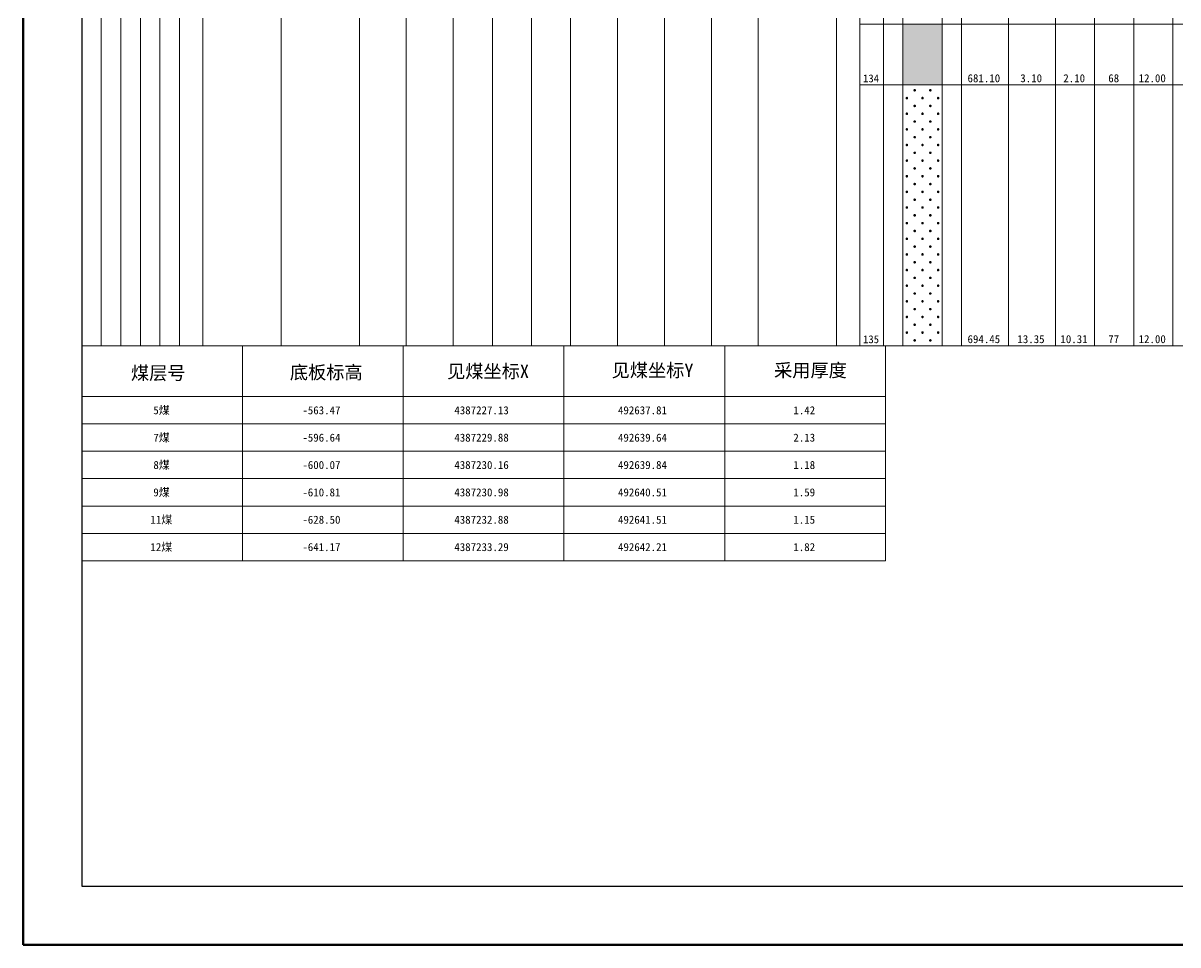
# Model space of a CAD drawing. Header units: inches. Extents: x -27 to 109, y -724 to 26.
# Drawn here: x -26.9 to 32.1, y -724.2 to -677 of the extents above; entities that cross this region are included whole.
import ezdxf

# ---------------------------------------------------------------- set-up
doc = ezdxf.new("R2010")
doc.units = ezdxf.units.IN
doc.header["$MEASUREMENT"] = 0
doc.layers.get('0').update_dxf_attribs({"lineweight": 0})
doc.styles.add('宋体', font='')
doc.styles.get('宋体').set_extended_font_data('宋体')

# ---------------------------------------------------------------- blocks, each defined once
blk = doc.blocks.new('lr_block_112')
at = {"true_color": 0x000000}
for points in [[(18.346, -680.896), (18.348, -680.879), (18.346, -680.862), (18.339, -680.845), (18.329, -680.832), (18.315, -680.821), (18.299, -680.814), (18.282, -680.812), (18.264, -680.814), (18.248, -680.821), (18.234, -680.832), (18.224, -680.845), (18.217, -680.862), (18.215, -680.879), (18.217, -680.896), (18.224, -680.912), (18.234, -680.926), (18.248, -680.936), (18.264, -680.943), (18.282, -680.945), (18.299, -680.943), (18.315, -680.936), (18.329, -680.926), (18.339, -680.912)], [(18.746, -680.496), (18.748, -680.479), (18.746, -680.462), (18.739, -680.445), (18.729, -680.432), (18.715, -680.421), (18.699, -680.414), (18.682, -680.412), (18.664, -680.414), (18.648, -680.421), (18.634, -680.432), (18.624, -680.445), (18.617, -680.462), (18.615, -680.479), (18.617, -680.496), (18.624, -680.512), (18.634, -680.526), (18.648, -680.536), (18.664, -680.543), (18.682, -680.545), (18.699, -680.543), (18.715, -680.536), (18.729, -680.526), (18.739, -680.512)], [(19.146, -680.896), (19.148, -680.879), (19.146, -680.862), (19.139, -680.845), (19.129, -680.832), (19.115, -680.821), (19.099, -680.814), (19.082, -680.812), (19.064, -680.814), (19.048, -680.821), (19.034, -680.832), (19.024, -680.845), (19.017, -680.862), (19.015, -680.879), (19.017, -680.896), (19.024, -680.912), (19.034, -680.926), (19.048, -680.936), (19.064, -680.943), (19.082, -680.945), (19.099, -680.943), (19.115, -680.936), (19.129, -680.926), (19.139, -680.912)], [(19.546, -680.496), (19.548, -680.479), (19.546, -680.462), (19.539, -680.445), (19.529, -680.432), (19.515, -680.421), (19.499, -680.414), (19.482, -680.412), (19.464, -680.414), (19.448, -680.421), (19.434, -680.432), (19.424, -680.445), (19.417, -680.462), (19.415, -680.479), (19.417, -680.496), (19.424, -680.512), (19.434, -680.526), (19.448, -680.536), (19.464, -680.543), (19.482, -680.545), (19.499, -680.543), (19.515, -680.536), (19.529, -680.526), (19.539, -680.512)], [(19.946, -680.896), (19.948, -680.879), (19.946, -680.862), (19.939, -680.845), (19.929, -680.832), (19.915, -680.821), (19.899, -680.814), (19.882, -680.812), (19.864, -680.814), (19.848, -680.821), (19.834, -680.832), (19.824, -680.845), (19.817, -680.862), (19.815, -680.879), (19.817, -680.896), (19.824, -680.912), (19.834, -680.926), (19.848, -680.936), (19.864, -680.943), (19.882, -680.945), (19.899, -680.943), (19.915, -680.936), (19.929, -680.926), (19.939, -680.912)], [(18.746, -681.296), (18.748, -681.279), (18.746, -681.262), (18.739, -681.245), (18.729, -681.232), (18.715, -681.221), (18.699, -681.214), (18.682, -681.212), (18.664, -681.214), (18.648, -681.221), (18.634, -681.232), (18.624, -681.245), (18.617, -681.262), (18.615, -681.279), (18.617, -681.296), (18.624, -681.312), (18.634, -681.326), (18.648, -681.336), (18.664, -681.343), (18.682, -681.345), (18.699, -681.343), (18.715, -681.336), (18.729, -681.326), (18.739, -681.312)], [(19.546, -681.296), (19.548, -681.279), (19.546, -681.262), (19.539, -681.245), (19.529, -681.232), (19.515, -681.221), (19.499, -681.214), (19.482, -681.212), (19.464, -681.214), (19.448, -681.221), (19.434, -681.232), (19.424, -681.245), (19.417, -681.262), (19.415, -681.279), (19.417, -681.296), (19.424, -681.312), (19.434, -681.326), (19.448, -681.336), (19.464, -681.343), (19.482, -681.345), (19.499, -681.343), (19.515, -681.336), (19.529, -681.326), (19.539, -681.312)], [(18.346, -681.696), (18.348, -681.679), (18.346, -681.662), (18.339, -681.645), (18.329, -681.632), (18.315, -681.621), (18.299, -681.614), (18.282, -681.612), (18.264, -681.614), (18.248, -681.621), (18.234, -681.632), (18.224, -681.645), (18.217, -681.662), (18.215, -681.679), (18.217, -681.696), (18.224, -681.712), (18.234, -681.726), (18.248, -681.736), (18.264, -681.743), (18.282, -681.745), (18.299, -681.743), (18.315, -681.736), (18.329, -681.726), (18.339, -681.712)], [(18.746, -682.096), (18.748, -682.079), (18.746, -682.062), (18.739, -682.045), (18.729, -682.032), (18.715, -682.021), (18.699, -682.014), (18.682, -682.012), (18.664, -682.014), (18.648, -682.021), (18.634, -682.032), (18.624, -682.045), (18.617, -682.062), (18.615, -682.079), (18.617, -682.096), (18.624, -682.112), (18.634, -682.126), (18.648, -682.136), (18.664, -682.143), (18.682, -682.145), (18.699, -682.143), (18.715, -682.136), (18.729, -682.126), (18.739, -682.112)], [(19.146, -681.696), (19.148, -681.679), (19.146, -681.662), (19.139, -681.645), (19.129, -681.632), (19.115, -681.621), (19.099, -681.614), (19.082, -681.612), (19.064, -681.614), (19.048, -681.621), (19.034, -681.632), (19.024, -681.645), (19.017, -681.662), (19.015, -681.679), (19.017, -681.696), (19.024, -681.712), (19.034, -681.726), (19.048, -681.736), (19.064, -681.743), (19.082, -681.745), (19.099, -681.743), (19.115, -681.736), (19.129, -681.726), (19.139, -681.712)], [(19.546, -682.096), (19.548, -682.079), (19.546, -682.062), (19.539, -682.045), (19.529, -682.032), (19.515, -682.021), (19.499, -682.014), (19.482, -682.012), (19.464, -682.014), (19.448, -682.021), (19.434, -682.032), (19.424, -682.045), (19.417, -682.062), (19.415, -682.079), (19.417, -682.096), (19.424, -682.112), (19.434, -682.126), (19.448, -682.136), (19.464, -682.143), (19.482, -682.145), (19.499, -682.143), (19.515, -682.136), (19.529, -682.126), (19.539, -682.112)], [(19.946, -681.696), (19.948, -681.679), (19.946, -681.662), (19.939, -681.645), (19.929, -681.632), (19.915, -681.621), (19.899, -681.614), (19.882, -681.612), (19.864, -681.614), (19.848, -681.621), (19.834, -681.632), (19.824, -681.645), (19.817, -681.662), (19.815, -681.679), (19.817, -681.696), (19.824, -681.712), (19.834, -681.726), (19.848, -681.736), (19.864, -681.743), (19.882, -681.745), (19.899, -681.743), (19.915, -681.736), (19.929, -681.726), (19.939, -681.712)], [(18.346, -682.496), (18.348, -682.479), (18.346, -682.462), (18.339, -682.445), (18.329, -682.432), (18.315, -682.421), (18.299, -682.414), (18.282, -682.412), (18.264, -682.414), (18.248, -682.421), (18.234, -682.432), (18.224, -682.445), (18.217, -682.462), (18.215, -682.479), (18.217, -682.496), (18.224, -682.512), (18.234, -682.526), (18.248, -682.536), (18.264, -682.543), (18.282, -682.545), (18.299, -682.543), (18.315, -682.536), (18.329, -682.526), (18.339, -682.512)], [(19.146, -682.496), (19.148, -682.479), (19.146, -682.462), (19.139, -682.445), (19.129, -682.432), (19.115, -682.421), (19.099, -682.414), (19.082, -682.412), (19.064, -682.414), (19.048, -682.421), (19.034, -682.432), (19.024, -682.445), (19.017, -682.462), (19.015, -682.479), (19.017, -682.496), (19.024, -682.512), (19.034, -682.526), (19.048, -682.536), (19.064, -682.543), (19.082, -682.545), (19.099, -682.543), (19.115, -682.536), (19.129, -682.526), (19.139, -682.512)], [(19.946, -682.496), (19.948, -682.479), (19.946, -682.462), (19.939, -682.445), (19.929, -682.432), (19.915, -682.421), (19.899, -682.414), (19.882, -682.412), (19.864, -682.414), (19.848, -682.421), (19.834, -682.432), (19.824, -682.445), (19.817, -682.462), (19.815, -682.479), (19.817, -682.496), (19.824, -682.512), (19.834, -682.526), (19.848, -682.536), (19.864, -682.543), (19.882, -682.545), (19.899, -682.543), (19.915, -682.536), (19.929, -682.526), (19.939, -682.512)], [(18.346, -683.296), (18.348, -683.279), (18.346, -683.262), (18.339, -683.245), (18.329, -683.232), (18.315, -683.221), (18.299, -683.214), (18.282, -683.212), (18.264, -683.214), (18.248, -683.221), (18.234, -683.232), (18.224, -683.245), (18.217, -683.262), (18.215, -683.279), (18.217, -683.296), (18.224, -683.312), (18.234, -683.326), (18.248, -683.336), (18.264, -683.343), (18.282, -683.345), (18.299, -683.343), (18.315, -683.336), (18.329, -683.326), (18.339, -683.312)], [(18.746, -682.896), (18.748, -682.879), (18.746, -682.862), (18.739, -682.845), (18.729, -682.832), (18.715, -682.821), (18.699, -682.814), (18.682, -682.812), (18.664, -682.814), (18.648, -682.821), (18.634, -682.832), (18.624, -682.845), (18.617, -682.862), (18.615, -682.879), (18.617, -682.896), (18.624, -682.912), (18.634, -682.926), (18.648, -682.936), (18.664, -682.943), (18.682, -682.945), (18.699, -682.943), (18.715, -682.936), (18.729, -682.926), (18.739, -682.912)], [(19.146, -683.296), (19.148, -683.279), (19.146, -683.262), (19.139, -683.245), (19.129, -683.232), (19.115, -683.221), (19.099, -683.214), (19.082, -683.212), (19.064, -683.214), (19.048, -683.221), (19.034, -683.232), (19.024, -683.245), (19.017, -683.262), (19.015, -683.279), (19.017, -683.296), (19.024, -683.312), (19.034, -683.326), (19.048, -683.336), (19.064, -683.343), (19.082, -683.345), (19.099, -683.343), (19.115, -683.336), (19.129, -683.326), (19.139, -683.312)], [(19.546, -682.896), (19.548, -682.879), (19.546, -682.862), (19.539, -682.845), (19.529, -682.832), (19.515, -682.821), (19.499, -682.814), (19.482, -682.812), (19.464, -682.814), (19.448, -682.821), (19.434, -682.832), (19.424, -682.845), (19.417, -682.862), (19.415, -682.879), (19.417, -682.896), (19.424, -682.912), (19.434, -682.926), (19.448, -682.936), (19.464, -682.943), (19.482, -682.945), (19.499, -682.943), (19.515, -682.936), (19.529, -682.926), (19.539, -682.912)], [(19.946, -683.296), (19.948, -683.279), (19.946, -683.262), (19.939, -683.245), (19.929, -683.232), (19.915, -683.221), (19.899, -683.214), (19.882, -683.212), (19.864, -683.214), (19.848, -683.221), (19.834, -683.232), (19.824, -683.245), (19.817, -683.262), (19.815, -683.279), (19.817, -683.296), (19.824, -683.312), (19.834, -683.326), (19.848, -683.336), (19.864, -683.343), (19.882, -683.345), (19.899, -683.343), (19.915, -683.336), (19.929, -683.326), (19.939, -683.312)], [(18.746, -683.696), (18.748, -683.679), (18.746, -683.662), (18.739, -683.645), (18.729, -683.632), (18.715, -683.621), (18.699, -683.614), (18.682, -683.612), (18.664, -683.614), (18.648, -683.621), (18.634, -683.632), (18.624, -683.645), (18.617, -683.662), (18.615, -683.679), (18.617, -683.696), (18.624, -683.712), (18.634, -683.726), (18.648, -683.736), (18.664, -683.743), (18.682, -683.745), (18.699, -683.743), (18.715, -683.736), (18.729, -683.726), (18.739, -683.712)], [(19.546, -683.696), (19.548, -683.679), (19.546, -683.662), (19.539, -683.645), (19.529, -683.632), (19.515, -683.621), (19.499, -683.614), (19.482, -683.612), (19.464, -683.614), (19.448, -683.621), (19.434, -683.632), (19.424, -683.645), (19.417, -683.662), (19.415, -683.679), (19.417, -683.696), (19.424, -683.712), (19.434, -683.726), (19.448, -683.736), (19.464, -683.743), (19.482, -683.745), (19.499, -683.743), (19.515, -683.736), (19.529, -683.726), (19.539, -683.712)], [(18.346, -684.096), (18.348, -684.079), (18.346, -684.062), (18.339, -684.045), (18.329, -684.032), (18.315, -684.021), (18.299, -684.014), (18.282, -684.012), (18.264, -684.014), (18.248, -684.021), (18.234, -684.032), (18.224, -684.045), (18.217, -684.062), (18.215, -684.079), (18.217, -684.096), (18.224, -684.112), (18.234, -684.126), (18.248, -684.136), (18.264, -684.143), (18.282, -684.145), (18.299, -684.143), (18.315, -684.136), (18.329, -684.126), (18.339, -684.112)], [(18.746, -684.496), (18.748, -684.479), (18.746, -684.462), (18.739, -684.445), (18.729, -684.432), (18.715, -684.421), (18.699, -684.414), (18.682, -684.412), (18.664, -684.414), (18.648, -684.421), (18.634, -684.432), (18.624, -684.445), (18.617, -684.462), (18.615, -684.479), (18.617, -684.496), (18.624, -684.512), (18.634, -684.526), (18.648, -684.536), (18.664, -684.543), (18.682, -684.545), (18.699, -684.543), (18.715, -684.536), (18.729, -684.526), (18.739, -684.512)], [(19.146, -684.096), (19.148, -684.079), (19.146, -684.062), (19.139, -684.045), (19.129, -684.032), (19.115, -684.021), (19.099, -684.014), (19.082, -684.012), (19.064, -684.014), (19.048, -684.021), (19.034, -684.032), (19.024, -684.045), (19.017, -684.062), (19.015, -684.079), (19.017, -684.096), (19.024, -684.112), (19.034, -684.126), (19.048, -684.136), (19.064, -684.143), (19.082, -684.145), (19.099, -684.143), (19.115, -684.136), (19.129, -684.126), (19.139, -684.112)], [(19.546, -684.496), (19.548, -684.479), (19.546, -684.462), (19.539, -684.445), (19.529, -684.432), (19.515, -684.421), (19.499, -684.414), (19.482, -684.412), (19.464, -684.414), (19.448, -684.421), (19.434, -684.432), (19.424, -684.445), (19.417, -684.462), (19.415, -684.479), (19.417, -684.496), (19.424, -684.512), (19.434, -684.526), (19.448, -684.536), (19.464, -684.543), (19.482, -684.545), (19.499, -684.543), (19.515, -684.536), (19.529, -684.526), (19.539, -684.512)], [(19.946, -684.096), (19.948, -684.079), (19.946, -684.062), (19.939, -684.045), (19.929, -684.032), (19.915, -684.021), (19.899, -684.014), (19.882, -684.012), (19.864, -684.014), (19.848, -684.021), (19.834, -684.032), (19.824, -684.045), (19.817, -684.062), (19.815, -684.079), (19.817, -684.096), (19.824, -684.112), (19.834, -684.126), (19.848, -684.136), (19.864, -684.143), (19.882, -684.145), (19.899, -684.143), (19.915, -684.136), (19.929, -684.126), (19.939, -684.112)], [(18.346, -684.896), (18.348, -684.879), (18.346, -684.862), (18.339, -684.845), (18.329, -684.832), (18.315, -684.821), (18.299, -684.814), (18.282, -684.812), (18.264, -684.814), (18.248, -684.821), (18.234, -684.832), (18.224, -684.845), (18.217, -684.862), (18.215, -684.879), (18.217, -684.896), (18.224, -684.912), (18.234, -684.926), (18.248, -684.936), (18.264, -684.943), (18.282, -684.945), (18.299, -684.943), (18.315, -684.936), (18.329, -684.926), (18.339, -684.912)], [(19.146, -684.896), (19.148, -684.879), (19.146, -684.862), (19.139, -684.845), (19.129, -684.832), (19.115, -684.821), (19.099, -684.814), (19.082, -684.812), (19.064, -684.814), (19.048, -684.821), (19.034, -684.832), (19.024, -684.845), (19.017, -684.862), (19.015, -684.879), (19.017, -684.896), (19.024, -684.912), (19.034, -684.926), (19.048, -684.936), (19.064, -684.943), (19.082, -684.945), (19.099, -684.943), (19.115, -684.936), (19.129, -684.926), (19.139, -684.912)], [(19.946, -684.896), (19.948, -684.879), (19.946, -684.862), (19.939, -684.845), (19.929, -684.832), (19.915, -684.821), (19.899, -684.814), (19.882, -684.812), (19.864, -684.814), (19.848, -684.821), (19.834, -684.832), (19.824, -684.845), (19.817, -684.862), (19.815, -684.879), (19.817, -684.896), (19.824, -684.912), (19.834, -684.926), (19.848, -684.936), (19.864, -684.943), (19.882, -684.945), (19.899, -684.943), (19.915, -684.936), (19.929, -684.926), (19.939, -684.912)], [(18.346, -685.696), (18.348, -685.679), (18.346, -685.662), (18.339, -685.645), (18.329, -685.632), (18.315, -685.621), (18.299, -685.614), (18.282, -685.612), (18.264, -685.614), (18.248, -685.621), (18.234, -685.632), (18.224, -685.645), (18.217, -685.662), (18.215, -685.679), (18.217, -685.696), (18.224, -685.712), (18.234, -685.726), (18.248, -685.736), (18.264, -685.743), (18.282, -685.745), (18.299, -685.743), (18.315, -685.736), (18.329, -685.726), (18.339, -685.712)], [(18.746, -685.296), (18.748, -685.279), (18.746, -685.262), (18.739, -685.245), (18.729, -685.232), (18.715, -685.221), (18.699, -685.214), (18.682, -685.212), (18.664, -685.214), (18.648, -685.221), (18.634, -685.232), (18.624, -685.245), (18.617, -685.262), (18.615, -685.279), (18.617, -685.296), (18.624, -685.312), (18.634, -685.326), (18.648, -685.336), (18.664, -685.343), (18.682, -685.345), (18.699, -685.343), (18.715, -685.336), (18.729, -685.326), (18.739, -685.312)], [(19.146, -685.696), (19.148, -685.679), (19.146, -685.662), (19.139, -685.645), (19.129, -685.632), (19.115, -685.621), (19.099, -685.614), (19.082, -685.612), (19.064, -685.614), (19.048, -685.621), (19.034, -685.632), (19.024, -685.645), (19.017, -685.662), (19.015, -685.679), (19.017, -685.696), (19.024, -685.712), (19.034, -685.726), (19.048, -685.736), (19.064, -685.743), (19.082, -685.745), (19.099, -685.743), (19.115, -685.736), (19.129, -685.726), (19.139, -685.712)], [(19.546, -685.296), (19.548, -685.279), (19.546, -685.262), (19.539, -685.245), (19.529, -685.232), (19.515, -685.221), (19.499, -685.214), (19.482, -685.212), (19.464, -685.214), (19.448, -685.221), (19.434, -685.232), (19.424, -685.245), (19.417, -685.262), (19.415, -685.279), (19.417, -685.296), (19.424, -685.312), (19.434, -685.326), (19.448, -685.336), (19.464, -685.343), (19.482, -685.345), (19.499, -685.343), (19.515, -685.336), (19.529, -685.326), (19.539, -685.312)], [(19.946, -685.696), (19.948, -685.679), (19.946, -685.662), (19.939, -685.645), (19.929, -685.632), (19.915, -685.621), (19.899, -685.614), (19.882, -685.612), (19.864, -685.614), (19.848, -685.621), (19.834, -685.632), (19.824, -685.645), (19.817, -685.662), (19.815, -685.679), (19.817, -685.696), (19.824, -685.712), (19.834, -685.726), (19.848, -685.736), (19.864, -685.743), (19.882, -685.745), (19.899, -685.743), (19.915, -685.736), (19.929, -685.726), (19.939, -685.712)], [(18.746, -686.096), (18.748, -686.079), (18.746, -686.062), (18.739, -686.045), (18.729, -686.032), (18.715, -686.021), (18.699, -686.014), (18.682, -686.012), (18.664, -686.014), (18.648, -686.021), (18.634, -686.032), (18.624, -686.045), (18.617, -686.062), (18.615, -686.079), (18.617, -686.096), (18.624, -686.112), (18.634, -686.126), (18.648, -686.136), (18.664, -686.143), (18.682, -686.145), (18.699, -686.143), (18.715, -686.136), (18.729, -686.126), (18.739, -686.112)], [(19.546, -686.096), (19.548, -686.079), (19.546, -686.062), (19.539, -686.045), (19.529, -686.032), (19.515, -686.021), (19.499, -686.014), (19.482, -686.012), (19.464, -686.014), (19.448, -686.021), (19.434, -686.032), (19.424, -686.045), (19.417, -686.062), (19.415, -686.079), (19.417, -686.096), (19.424, -686.112), (19.434, -686.126), (19.448, -686.136), (19.464, -686.143), (19.482, -686.145), (19.499, -686.143), (19.515, -686.136), (19.529, -686.126), (19.539, -686.112)], [(18.346, -686.496), (18.348, -686.479), (18.346, -686.462), (18.339, -686.445), (18.329, -686.432), (18.315, -686.421), (18.299, -686.414), (18.282, -686.412), (18.264, -686.414), (18.248, -686.421), (18.234, -686.432), (18.224, -686.445), (18.217, -686.462), (18.215, -686.479), (18.217, -686.496), (18.224, -686.512), (18.234, -686.526), (18.248, -686.536), (18.264, -686.543), (18.282, -686.545), (18.299, -686.543), (18.315, -686.536), (18.329, -686.526), (18.339, -686.512)], [(18.746, -686.896), (18.748, -686.879), (18.746, -686.862), (18.739, -686.845), (18.729, -686.832), (18.715, -686.821), (18.699, -686.814), (18.682, -686.812), (18.664, -686.814), (18.648, -686.821), (18.634, -686.832), (18.624, -686.845), (18.617, -686.862), (18.615, -686.879), (18.617, -686.896), (18.624, -686.912), (18.634, -686.926), (18.648, -686.936), (18.664, -686.943), (18.682, -686.945), (18.699, -686.943), (18.715, -686.936), (18.729, -686.926), (18.739, -686.912)], [(19.146, -686.496), (19.148, -686.479), (19.146, -686.462), (19.139, -686.445), (19.129, -686.432), (19.115, -686.421), (19.099, -686.414), (19.082, -686.412), (19.064, -686.414), (19.048, -686.421), (19.034, -686.432), (19.024, -686.445), (19.017, -686.462), (19.015, -686.479), (19.017, -686.496), (19.024, -686.512), (19.034, -686.526), (19.048, -686.536), (19.064, -686.543), (19.082, -686.545), (19.099, -686.543), (19.115, -686.536), (19.129, -686.526), (19.139, -686.512)], [(19.546, -686.896), (19.548, -686.879), (19.546, -686.862), (19.539, -686.845), (19.529, -686.832), (19.515, -686.821), (19.499, -686.814), (19.482, -686.812), (19.464, -686.814), (19.448, -686.821), (19.434, -686.832), (19.424, -686.845), (19.417, -686.862), (19.415, -686.879), (19.417, -686.896), (19.424, -686.912), (19.434, -686.926), (19.448, -686.936), (19.464, -686.943), (19.482, -686.945), (19.499, -686.943), (19.515, -686.936), (19.529, -686.926), (19.539, -686.912)], [(19.946, -686.496), (19.948, -686.479), (19.946, -686.462), (19.939, -686.445), (19.929, -686.432), (19.915, -686.421), (19.899, -686.414), (19.882, -686.412), (19.864, -686.414), (19.848, -686.421), (19.834, -686.432), (19.824, -686.445), (19.817, -686.462), (19.815, -686.479), (19.817, -686.496), (19.824, -686.512), (19.834, -686.526), (19.848, -686.536), (19.864, -686.543), (19.882, -686.545), (19.899, -686.543), (19.915, -686.536), (19.929, -686.526), (19.939, -686.512)], [(18.346, -687.296), (18.348, -687.279), (18.346, -687.262), (18.339, -687.245), (18.329, -687.232), (18.315, -687.221), (18.299, -687.214), (18.282, -687.212), (18.264, -687.214), (18.248, -687.221), (18.234, -687.232), (18.224, -687.245), (18.217, -687.262), (18.215, -687.279), (18.217, -687.296), (18.224, -687.312), (18.234, -687.326), (18.248, -687.336), (18.264, -687.343), (18.282, -687.345), (18.299, -687.343), (18.315, -687.336), (18.329, -687.326), (18.339, -687.312)], [(19.146, -687.296), (19.148, -687.279), (19.146, -687.262), (19.139, -687.245), (19.129, -687.232), (19.115, -687.221), (19.099, -687.214), (19.082, -687.212), (19.064, -687.214), (19.048, -687.221), (19.034, -687.232), (19.024, -687.245), (19.017, -687.262), (19.015, -687.279), (19.017, -687.296), (19.024, -687.312), (19.034, -687.326), (19.048, -687.336), (19.064, -687.343), (19.082, -687.345), (19.099, -687.343), (19.115, -687.336), (19.129, -687.326), (19.139, -687.312)], [(19.946, -687.296), (19.948, -687.279), (19.946, -687.262), (19.939, -687.245), (19.929, -687.232), (19.915, -687.221), (19.899, -687.214), (19.882, -687.212), (19.864, -687.214), (19.848, -687.221), (19.834, -687.232), (19.824, -687.245), (19.817, -687.262), (19.815, -687.279), (19.817, -687.296), (19.824, -687.312), (19.834, -687.326), (19.848, -687.336), (19.864, -687.343), (19.882, -687.345), (19.899, -687.343), (19.915, -687.336), (19.929, -687.326), (19.939, -687.312)], [(18.346, -688.096), (18.348, -688.079), (18.346, -688.062), (18.339, -688.045), (18.329, -688.032), (18.315, -688.021), (18.299, -688.014), (18.282, -688.012), (18.264, -688.014), (18.248, -688.021), (18.234, -688.032), (18.224, -688.045), (18.217, -688.062), (18.215, -688.079), (18.217, -688.096), (18.224, -688.112), (18.234, -688.126), (18.248, -688.136), (18.264, -688.143), (18.282, -688.145), (18.299, -688.143), (18.315, -688.136), (18.329, -688.126), (18.339, -688.112)], [(18.746, -687.696), (18.748, -687.679), (18.746, -687.662), (18.739, -687.645), (18.729, -687.632), (18.715, -687.621), (18.699, -687.614), (18.682, -687.612), (18.664, -687.614), (18.648, -687.621), (18.634, -687.632), (18.624, -687.645), (18.617, -687.662), (18.615, -687.679), (18.617, -687.696), (18.624, -687.712), (18.634, -687.726), (18.648, -687.736), (18.664, -687.743), (18.682, -687.745), (18.699, -687.743), (18.715, -687.736), (18.729, -687.726), (18.739, -687.712)], [(19.146, -688.096), (19.148, -688.079), (19.146, -688.062), (19.139, -688.045), (19.129, -688.032), (19.115, -688.021), (19.099, -688.014), (19.082, -688.012), (19.064, -688.014), (19.048, -688.021), (19.034, -688.032), (19.024, -688.045), (19.017, -688.062), (19.015, -688.079), (19.017, -688.096), (19.024, -688.112), (19.034, -688.126), (19.048, -688.136), (19.064, -688.143), (19.082, -688.145), (19.099, -688.143), (19.115, -688.136), (19.129, -688.126), (19.139, -688.112)], [(19.546, -687.696), (19.548, -687.679), (19.546, -687.662), (19.539, -687.645), (19.529, -687.632), (19.515, -687.621), (19.499, -687.614), (19.482, -687.612), (19.464, -687.614), (19.448, -687.621), (19.434, -687.632), (19.424, -687.645), (19.417, -687.662), (19.415, -687.679), (19.417, -687.696), (19.424, -687.712), (19.434, -687.726), (19.448, -687.736), (19.464, -687.743), (19.482, -687.745), (19.499, -687.743), (19.515, -687.736), (19.529, -687.726), (19.539, -687.712)], [(19.946, -688.096), (19.948, -688.079), (19.946, -688.062), (19.939, -688.045), (19.929, -688.032), (19.915, -688.021), (19.899, -688.014), (19.882, -688.012), (19.864, -688.014), (19.848, -688.021), (19.834, -688.032), (19.824, -688.045), (19.817, -688.062), (19.815, -688.079), (19.817, -688.096), (19.824, -688.112), (19.834, -688.126), (19.848, -688.136), (19.864, -688.143), (19.882, -688.145), (19.899, -688.143), (19.915, -688.136), (19.929, -688.126), (19.939, -688.112)], [(18.746, -688.496), (18.748, -688.479), (18.746, -688.462), (18.739, -688.445), (18.729, -688.432), (18.715, -688.421), (18.699, -688.414), (18.682, -688.412), (18.664, -688.414), (18.648, -688.421), (18.634, -688.432), (18.624, -688.445), (18.617, -688.462), (18.615, -688.479), (18.617, -688.496), (18.624, -688.512), (18.634, -688.526), (18.648, -688.536), (18.664, -688.543), (18.682, -688.545), (18.699, -688.543), (18.715, -688.536), (18.729, -688.526), (18.739, -688.512)], [(19.546, -688.496), (19.548, -688.479), (19.546, -688.462), (19.539, -688.445), (19.529, -688.432), (19.515, -688.421), (19.499, -688.414), (19.482, -688.412), (19.464, -688.414), (19.448, -688.421), (19.434, -688.432), (19.424, -688.445), (19.417, -688.462), (19.415, -688.479), (19.417, -688.496), (19.424, -688.512), (19.434, -688.526), (19.448, -688.536), (19.464, -688.543), (19.482, -688.545), (19.499, -688.543), (19.515, -688.536), (19.529, -688.526), (19.539, -688.512)], [(18.346, -688.896), (18.348, -688.879), (18.346, -688.862), (18.339, -688.845), (18.329, -688.832), (18.315, -688.821), (18.299, -688.814), (18.282, -688.812), (18.264, -688.814), (18.248, -688.821), (18.234, -688.832), (18.224, -688.845), (18.217, -688.862), (18.215, -688.879), (18.217, -688.896), (18.224, -688.912), (18.234, -688.926), (18.248, -688.936), (18.264, -688.943), (18.282, -688.945), (18.299, -688.943), (18.315, -688.936), (18.329, -688.926), (18.339, -688.912)], [(18.746, -689.296), (18.748, -689.279), (18.746, -689.262), (18.739, -689.245), (18.729, -689.232), (18.715, -689.221), (18.699, -689.214), (18.682, -689.212), (18.664, -689.214), (18.648, -689.221), (18.634, -689.232), (18.624, -689.245), (18.617, -689.262), (18.615, -689.279), (18.617, -689.296), (18.624, -689.312), (18.634, -689.326), (18.648, -689.336), (18.664, -689.343), (18.682, -689.345), (18.699, -689.343), (18.715, -689.336), (18.729, -689.326), (18.739, -689.312)], [(19.146, -688.896), (19.148, -688.879), (19.146, -688.862), (19.139, -688.845), (19.129, -688.832), (19.115, -688.821), (19.099, -688.814), (19.082, -688.812), (19.064, -688.814), (19.048, -688.821), (19.034, -688.832), (19.024, -688.845), (19.017, -688.862), (19.015, -688.879), (19.017, -688.896), (19.024, -688.912), (19.034, -688.926), (19.048, -688.936), (19.064, -688.943), (19.082, -688.945), (19.099, -688.943), (19.115, -688.936), (19.129, -688.926), (19.139, -688.912)], [(19.546, -689.296), (19.548, -689.279), (19.546, -689.262), (19.539, -689.245), (19.529, -689.232), (19.515, -689.221), (19.499, -689.214), (19.482, -689.212), (19.464, -689.214), (19.448, -689.221), (19.434, -689.232), (19.424, -689.245), (19.417, -689.262), (19.415, -689.279), (19.417, -689.296), (19.424, -689.312), (19.434, -689.326), (19.448, -689.336), (19.464, -689.343), (19.482, -689.345), (19.499, -689.343), (19.515, -689.336), (19.529, -689.326), (19.539, -689.312)], [(19.946, -688.896), (19.948, -688.879), (19.946, -688.862), (19.939, -688.845), (19.929, -688.832), (19.915, -688.821), (19.899, -688.814), (19.882, -688.812), (19.864, -688.814), (19.848, -688.821), (19.834, -688.832), (19.824, -688.845), (19.817, -688.862), (19.815, -688.879), (19.817, -688.896), (19.824, -688.912), (19.834, -688.926), (19.848, -688.936), (19.864, -688.943), (19.882, -688.945), (19.899, -688.943), (19.915, -688.936), (19.929, -688.926), (19.939, -688.912)], [(18.346, -689.696), (18.348, -689.679), (18.346, -689.662), (18.339, -689.645), (18.329, -689.632), (18.315, -689.621), (18.299, -689.614), (18.282, -689.612), (18.264, -689.614), (18.248, -689.621), (18.234, -689.632), (18.224, -689.645), (18.217, -689.662), (18.215, -689.679), (18.217, -689.696), (18.224, -689.712), (18.234, -689.726), (18.248, -689.736), (18.264, -689.743), (18.282, -689.745), (18.299, -689.743), (18.315, -689.736), (18.329, -689.726), (18.339, -689.712)], [(19.146, -689.696), (19.148, -689.679), (19.146, -689.662), (19.139, -689.645), (19.129, -689.632), (19.115, -689.621), (19.099, -689.614), (19.082, -689.612), (19.064, -689.614), (19.048, -689.621), (19.034, -689.632), (19.024, -689.645), (19.017, -689.662), (19.015, -689.679), (19.017, -689.696), (19.024, -689.712), (19.034, -689.726), (19.048, -689.736), (19.064, -689.743), (19.082, -689.745), (19.099, -689.743), (19.115, -689.736), (19.129, -689.726), (19.139, -689.712)], [(19.946, -689.696), (19.948, -689.679), (19.946, -689.662), (19.939, -689.645), (19.929, -689.632), (19.915, -689.621), (19.899, -689.614), (19.882, -689.612), (19.864, -689.614), (19.848, -689.621), (19.834, -689.632), (19.824, -689.645), (19.817, -689.662), (19.815, -689.679), (19.817, -689.696), (19.824, -689.712), (19.834, -689.726), (19.848, -689.736), (19.864, -689.743), (19.882, -689.745), (19.899, -689.743), (19.915, -689.736), (19.929, -689.726), (19.939, -689.712)], [(18.346, -690.496), (18.348, -690.479), (18.346, -690.462), (18.339, -690.445), (18.329, -690.432), (18.315, -690.421), (18.299, -690.414), (18.282, -690.412), (18.264, -690.414), (18.248, -690.421), (18.234, -690.432), (18.224, -690.445), (18.217, -690.462), (18.215, -690.479), (18.217, -690.496), (18.224, -690.512), (18.234, -690.526), (18.248, -690.536), (18.264, -690.543), (18.282, -690.545), (18.299, -690.543), (18.315, -690.536), (18.329, -690.526), (18.339, -690.512)], [(18.746, -690.096), (18.748, -690.079), (18.746, -690.062), (18.739, -690.045), (18.729, -690.032), (18.715, -690.021), (18.699, -690.014), (18.682, -690.012), (18.664, -690.014), (18.648, -690.021), (18.634, -690.032), (18.624, -690.045), (18.617, -690.062), (18.615, -690.079), (18.617, -690.096), (18.624, -690.112), (18.634, -690.126), (18.648, -690.136), (18.664, -690.143), (18.682, -690.145), (18.699, -690.143), (18.715, -690.136), (18.729, -690.126), (18.739, -690.112)], [(19.146, -690.496), (19.148, -690.479), (19.146, -690.462), (19.139, -690.445), (19.129, -690.432), (19.115, -690.421), (19.099, -690.414), (19.082, -690.412), (19.064, -690.414), (19.048, -690.421), (19.034, -690.432), (19.024, -690.445), (19.017, -690.462), (19.015, -690.479), (19.017, -690.496), (19.024, -690.512), (19.034, -690.526), (19.048, -690.536), (19.064, -690.543), (19.082, -690.545), (19.099, -690.543), (19.115, -690.536), (19.129, -690.526), (19.139, -690.512)], [(19.546, -690.096), (19.548, -690.079), (19.546, -690.062), (19.539, -690.045), (19.529, -690.032), (19.515, -690.021), (19.499, -690.014), (19.482, -690.012), (19.464, -690.014), (19.448, -690.021), (19.434, -690.032), (19.424, -690.045), (19.417, -690.062), (19.415, -690.079), (19.417, -690.096), (19.424, -690.112), (19.434, -690.126), (19.448, -690.136), (19.464, -690.143), (19.482, -690.145), (19.499, -690.143), (19.515, -690.136), (19.529, -690.126), (19.539, -690.112)], [(19.946, -690.496), (19.948, -690.479), (19.946, -690.462), (19.939, -690.445), (19.929, -690.432), (19.915, -690.421), (19.899, -690.414), (19.882, -690.412), (19.864, -690.414), (19.848, -690.421), (19.834, -690.432), (19.824, -690.445), (19.817, -690.462), (19.815, -690.479), (19.817, -690.496), (19.824, -690.512), (19.834, -690.526), (19.848, -690.536), (19.864, -690.543), (19.882, -690.545), (19.899, -690.543), (19.915, -690.536), (19.929, -690.526), (19.939, -690.512)], [(18.746, -690.896), (18.748, -690.879), (18.746, -690.862), (18.739, -690.845), (18.729, -690.832), (18.715, -690.821), (18.699, -690.814), (18.682, -690.812), (18.664, -690.814), (18.648, -690.821), (18.634, -690.832), (18.624, -690.845), (18.617, -690.862), (18.615, -690.879), (18.617, -690.896), (18.624, -690.912), (18.634, -690.926), (18.648, -690.936), (18.664, -690.943), (18.682, -690.945), (18.699, -690.943), (18.715, -690.936), (18.729, -690.926), (18.739, -690.912)], [(19.546, -690.896), (19.548, -690.879), (19.546, -690.862), (19.539, -690.845), (19.529, -690.832), (19.515, -690.821), (19.499, -690.814), (19.482, -690.812), (19.464, -690.814), (19.448, -690.821), (19.434, -690.832), (19.424, -690.845), (19.417, -690.862), (19.415, -690.879), (19.417, -690.896), (19.424, -690.912), (19.434, -690.926), (19.448, -690.936), (19.464, -690.943), (19.482, -690.945), (19.499, -690.943), (19.515, -690.936), (19.529, -690.926), (19.539, -690.912)], [(18.346, -691.296), (18.348, -691.279), (18.346, -691.262), (18.339, -691.245), (18.329, -691.232), (18.315, -691.221), (18.299, -691.214), (18.282, -691.212), (18.264, -691.214), (18.248, -691.221), (18.234, -691.232), (18.224, -691.245), (18.217, -691.262), (18.215, -691.279), (18.217, -691.296), (18.224, -691.312), (18.234, -691.326), (18.248, -691.336), (18.264, -691.343), (18.282, -691.345), (18.299, -691.343), (18.315, -691.336), (18.329, -691.326), (18.339, -691.312)], [(18.746, -691.696), (18.748, -691.679), (18.746, -691.662), (18.739, -691.645), (18.729, -691.632), (18.715, -691.621), (18.699, -691.614), (18.682, -691.612), (18.664, -691.614), (18.648, -691.621), (18.634, -691.632), (18.624, -691.645), (18.617, -691.662), (18.615, -691.679), (18.617, -691.696), (18.624, -691.712), (18.634, -691.726), (18.648, -691.736), (18.664, -691.743), (18.682, -691.745), (18.699, -691.743), (18.715, -691.736), (18.729, -691.726), (18.739, -691.712)], [(19.146, -691.296), (19.148, -691.279), (19.146, -691.262), (19.139, -691.245), (19.129, -691.232), (19.115, -691.221), (19.099, -691.214), (19.082, -691.212), (19.064, -691.214), (19.048, -691.221), (19.034, -691.232), (19.024, -691.245), (19.017, -691.262), (19.015, -691.279), (19.017, -691.296), (19.024, -691.312), (19.034, -691.326), (19.048, -691.336), (19.064, -691.343), (19.082, -691.345), (19.099, -691.343), (19.115, -691.336), (19.129, -691.326), (19.139, -691.312)], [(19.546, -691.696), (19.548, -691.679), (19.546, -691.662), (19.539, -691.645), (19.529, -691.632), (19.515, -691.621), (19.499, -691.614), (19.482, -691.612), (19.464, -691.614), (19.448, -691.621), (19.434, -691.632), (19.424, -691.645), (19.417, -691.662), (19.415, -691.679), (19.417, -691.696), (19.424, -691.712), (19.434, -691.726), (19.448, -691.736), (19.464, -691.743), (19.482, -691.745), (19.499, -691.743), (19.515, -691.736), (19.529, -691.726), (19.539, -691.712)], [(19.946, -691.296), (19.948, -691.279), (19.946, -691.262), (19.939, -691.245), (19.929, -691.232), (19.915, -691.221), (19.899, -691.214), (19.882, -691.212), (19.864, -691.214), (19.848, -691.221), (19.834, -691.232), (19.824, -691.245), (19.817, -691.262), (19.815, -691.279), (19.817, -691.296), (19.824, -691.312), (19.834, -691.326), (19.848, -691.336), (19.864, -691.343), (19.882, -691.345), (19.899, -691.343), (19.915, -691.336), (19.929, -691.326), (19.939, -691.312)], [(18.346, -692.096), (18.348, -692.079), (18.346, -692.062), (18.339, -692.045), (18.329, -692.032), (18.315, -692.021), (18.299, -692.014), (18.282, -692.012), (18.264, -692.014), (18.248, -692.021), (18.234, -692.032), (18.224, -692.045), (18.217, -692.062), (18.215, -692.079), (18.217, -692.096), (18.224, -692.112), (18.234, -692.126), (18.248, -692.136), (18.264, -692.143), (18.282, -692.145), (18.299, -692.143), (18.315, -692.136), (18.329, -692.126), (18.339, -692.112)], [(19.146, -692.096), (19.148, -692.079), (19.146, -692.062), (19.139, -692.045), (19.129, -692.032), (19.115, -692.021), (19.099, -692.014), (19.082, -692.012), (19.064, -692.014), (19.048, -692.021), (19.034, -692.032), (19.024, -692.045), (19.017, -692.062), (19.015, -692.079), (19.017, -692.096), (19.024, -692.112), (19.034, -692.126), (19.048, -692.136), (19.064, -692.143), (19.082, -692.145), (19.099, -692.143), (19.115, -692.136), (19.129, -692.126), (19.139, -692.112)], [(19.946, -692.096), (19.948, -692.079), (19.946, -692.062), (19.939, -692.045), (19.929, -692.032), (19.915, -692.021), (19.899, -692.014), (19.882, -692.012), (19.864, -692.014), (19.848, -692.021), (19.834, -692.032), (19.824, -692.045), (19.817, -692.062), (19.815, -692.079), (19.817, -692.096), (19.824, -692.112), (19.834, -692.126), (19.848, -692.136), (19.864, -692.143), (19.882, -692.145), (19.899, -692.143), (19.915, -692.136), (19.929, -692.126), (19.939, -692.112)], [(18.746, -692.496), (18.748, -692.479), (18.746, -692.462), (18.739, -692.445), (18.729, -692.432), (18.715, -692.421), (18.699, -692.414), (18.682, -692.412), (18.664, -692.414), (18.648, -692.421), (18.634, -692.432), (18.624, -692.445), (18.617, -692.462), (18.615, -692.479), (18.617, -692.496), (18.624, -692.512), (18.634, -692.526), (18.648, -692.536), (18.664, -692.543), (18.682, -692.545), (18.699, -692.543), (18.715, -692.536), (18.729, -692.526), (18.739, -692.512)], [(19.546, -692.496), (19.548, -692.479), (19.546, -692.462), (19.539, -692.445), (19.529, -692.432), (19.515, -692.421), (19.499, -692.414), (19.482, -692.412), (19.464, -692.414), (19.448, -692.421), (19.434, -692.432), (19.424, -692.445), (19.417, -692.462), (19.415, -692.479), (19.417, -692.496), (19.424, -692.512), (19.434, -692.526), (19.448, -692.536), (19.464, -692.543), (19.482, -692.545), (19.499, -692.543), (19.515, -692.536), (19.529, -692.526), (19.539, -692.512)], [(18.346, -692.896), (18.348, -692.879), (18.346, -692.862), (18.339, -692.845), (18.329, -692.832), (18.315, -692.821), (18.299, -692.814), (18.282, -692.812), (18.264, -692.814), (18.248, -692.821), (18.234, -692.832), (18.224, -692.845), (18.217, -692.862), (18.215, -692.879), (18.217, -692.896), (18.224, -692.912), (18.234, -692.926), (18.248, -692.936), (18.264, -692.943), (18.282, -692.945), (18.299, -692.943), (18.315, -692.936), (18.329, -692.926), (18.339, -692.912)], [(18.746, -693.296), (18.748, -693.279), (18.746, -693.262), (18.739, -693.245), (18.729, -693.232), (18.715, -693.221), (18.699, -693.214), (18.682, -693.212), (18.664, -693.214), (18.648, -693.221), (18.634, -693.232), (18.624, -693.245), (18.617, -693.262), (18.615, -693.279), (18.617, -693.296), (18.624, -693.312), (18.634, -693.326), (18.648, -693.336), (18.664, -693.343), (18.682, -693.345), (18.699, -693.343), (18.715, -693.336), (18.729, -693.326), (18.739, -693.312)], [(19.146, -692.896), (19.148, -692.879), (19.146, -692.862), (19.139, -692.845), (19.129, -692.832), (19.115, -692.821), (19.099, -692.814), (19.082, -692.812), (19.064, -692.814), (19.048, -692.821), (19.034, -692.832), (19.024, -692.845), (19.017, -692.862), (19.015, -692.879), (19.017, -692.896), (19.024, -692.912), (19.034, -692.926), (19.048, -692.936), (19.064, -692.943), (19.082, -692.945), (19.099, -692.943), (19.115, -692.936), (19.129, -692.926), (19.139, -692.912)], [(19.546, -693.296), (19.548, -693.279), (19.546, -693.262), (19.539, -693.245), (19.529, -693.232), (19.515, -693.221), (19.499, -693.214), (19.482, -693.212), (19.464, -693.214), (19.448, -693.221), (19.434, -693.232), (19.424, -693.245), (19.417, -693.262), (19.415, -693.279), (19.417, -693.296), (19.424, -693.312), (19.434, -693.326), (19.448, -693.336), (19.464, -693.343), (19.482, -693.345), (19.499, -693.343), (19.515, -693.336), (19.529, -693.326), (19.539, -693.312)], [(19.946, -692.896), (19.948, -692.879), (19.946, -692.862), (19.939, -692.845), (19.929, -692.832), (19.915, -692.821), (19.899, -692.814), (19.882, -692.812), (19.864, -692.814), (19.848, -692.821), (19.834, -692.832), (19.824, -692.845), (19.817, -692.862), (19.815, -692.879), (19.817, -692.896), (19.824, -692.912), (19.834, -692.926), (19.848, -692.936), (19.864, -692.943), (19.882, -692.945), (19.899, -692.943), (19.915, -692.936), (19.929, -692.926), (19.939, -692.912)]]:
    blk.add_hatch(color=18, dxfattribs=at).paths.add_polyline_path(points, flags=17)

msp = doc.modelspace()

# ---------------------------------------------------------------- hatches: boundary and pattern name
at = {"true_color": 0x000000}
msp.add_hatch(color=18, dxfattribs=at).paths.add_polyline_path([(18.082, -680.204), (20.082, -680.204), (20.082, -677.104), (18.082, -677.104)], flags=17)
h = msp.add_hatch()
h.set_pattern_fill('', color=256, style=0, pattern_type=0)
h.set_pattern_definition([])
h.paths.add_polyline_path([(18.082, -680.204), (20.082, -680.204), (20.082, -677.104), (18.082, -677.104)], flags=17)

# ---------------------------------------------------------------- linework, layer by layer
at = {"lineweight": 100}
for p, q in [((-26.918, 26.296), (-26.918, -724.212)), ((-26.918, -724.212), (108.882, -724.212))]:
    msp.add_line(p, q, dxfattribs=at)
at = {"lineweight": 30}
for p, q in [((-23.918, 23.296), (-23.918, -721.212)), ((-23.918, -721.212), (105.882, -721.212))]:
    msp.add_line(p, q, dxfattribs=at)
at = {"linetype": 'Continuous', "lineweight": 15}
for p, q in [((-22.918, 0.896), (-22.918, -693.554)), ((-21.918, 0.896), (-21.918, -693.554)), ((-20.918, 0.896), (-20.918, -693.554)), ((-19.918, 0.896), (-19.918, -693.554)), ((-18.918, 0.896), (-18.918, -693.554)), ((-17.718, 0.896), (-17.718, -693.554)), ((-13.718, 0.896), (-13.718, -693.554)), ((-9.718, 0.896), (-9.718, -693.554)), ((-7.318, 0.896), (-7.318, -693.554)), ((-4.918, 0.896), (-4.918, -693.554)), ((-2.918, 0.896), (-2.918, -693.554)), ((-0.918, 0.896), (-0.918, -693.554)), ((1.082, 0.896), (1.082, -693.554)), ((3.482, 0.896), (3.482, -693.554)), ((5.882, 0.896), (5.882, -693.554)), ((8.282, 0.896), (8.282, -693.554)), ((10.682, 0.896), (10.682, -693.554)), ((14.682, 0.896), (14.682, -693.554)), ((15.882, 0.896), (15.882, -693.554)), ((17.082, 0.896), (17.082, -693.554)), ((21.082, 0.896), (21.082, -693.554)), ((23.482, 0.896), (23.482, -693.554)), ((25.882, 0.896), (25.882, -693.554)), ((27.882, 0.896), (27.882, -693.554)), ((29.882, 0.896), (29.882, -693.554)), ((31.882, 0.896), (31.882, -693.554)), ((18.082, -667.104), (18.082, -677.104)), ((20.082, -667.104), (20.082, -677.104)), ((15.882, -677.104), (17.082, -677.104)), ((17.082, -677.104), (18.082, -677.104)), ((18.082, -677.104), (20.082, -677.104)), ((18.082, -677.104), (18.082, -680.204)), ((21.082, -677.104), (20.082, -677.104)), ((20.082, -677.104), (20.082, -680.204)), ((21.082, -677.104), (23.482, -677.104)), ((23.482, -677.104), (25.882, -677.104)), ((25.882, -677.104), (27.882, -677.104)), ((27.882, -677.104), (29.882, -677.104)), ((29.882, -677.104), (31.882, -677.104)), ((31.882, -677.104), (35.882, -677.104)), ((15.882, -680.204), (17.082, -680.204)), ((17.082, -680.204), (18.082, -680.204)), ((18.082, -680.204), (20.082, -680.204)), ((18.082, -680.204), (18.082, -693.554)), ((21.082, -680.204), (20.082, -680.204)), ((20.082, -680.204), (20.082, -693.554)), ((21.082, -680.204), (23.482, -680.204)), ((23.482, -680.204), (25.882, -680.204)), ((25.882, -680.204), (27.882, -680.204)), ((27.882, -680.204), (29.882, -680.204)), ((29.882, -680.204), (31.882, -680.204)), ((31.882, -680.204), (35.882, -680.204)), ((15.882, -693.554), (17.082, -693.554)), ((17.082, -693.554), (18.082, -693.554)), ((18.082, -693.554), (20.082, -693.554)), ((18.082, -693.554), (18.082, -693.554)), ((21.082, -693.554), (20.082, -693.554)), ((20.082, -693.554), (20.082, -693.554)), ((21.082, -693.554), (23.482, -693.554)), ((23.482, -693.554), (25.882, -693.554)), ((25.882, -693.554), (27.882, -693.554)), ((27.882, -693.554), (29.882, -693.554)), ((29.882, -693.554), (31.882, -693.554)), ((31.882, -693.554), (35.882, -693.554)), ((-23.918, -696.153), (-23.918, -704.553)), ((-15.698, -696.153), (-15.698, -704.553)), ((-15.698, -696.153), (-15.698, -704.553)), ((-7.477, -696.153), (-7.477, -704.553)), ((-7.477, -696.153), (-7.477, -704.553)), ((0.743, -696.153), (0.743, -704.553)), ((0.743, -696.153), (0.743, -704.553)), ((8.964, -696.153), (8.964, -704.553)), ((8.964, -696.153), (8.964, -704.553)), ((17.185, -696.153), (17.185, -704.553)), ((-23.918, -697.553), (-15.698, -697.553)), ((-15.698, -697.553), (-7.477, -697.553)), ((-7.477, -697.553), (0.743, -697.553)), ((0.743, -697.553), (8.964, -697.553)), ((8.964, -697.553), (17.185, -697.553)), ((-23.918, -698.953), (-15.698, -698.953)), ((-15.698, -698.953), (-7.477, -698.953)), ((-7.477, -698.953), (0.743, -698.953)), ((0.743, -698.953), (8.964, -698.953)), ((8.964, -698.953), (17.185, -698.953)), ((-23.918, -700.353), (-15.698, -700.353)), ((-15.698, -700.353), (-7.477, -700.353)), ((-7.477, -700.353), (0.743, -700.353)), ((0.743, -700.353), (8.964, -700.353)), ((8.964, -700.353), (17.185, -700.353)), ((-23.918, -701.753), (-15.698, -701.753)), ((-15.698, -701.753), (-7.477, -701.753)), ((-7.477, -701.753), (0.743, -701.753)), ((0.743, -701.753), (8.964, -701.753)), ((8.964, -701.753), (17.185, -701.753)), ((-23.918, -703.153), (-15.698, -703.153)), ((-15.698, -703.153), (-7.477, -703.153)), ((-7.477, -703.153), (0.743, -703.153)), ((0.743, -703.153), (8.964, -703.153)), ((8.964, -703.153), (17.185, -703.153)), ((-23.918, -704.553), (-15.698, -704.553)), ((-15.698, -704.553), (-7.477, -704.553)), ((-7.477, -704.553), (0.743, -704.553)), ((0.743, -704.553), (8.964, -704.553)), ((8.964, -704.553), (17.185, -704.553))]:
    msp.add_line(p, q, dxfattribs=at)
at = {"lineweight": 15}
for p, q in [((-23.918, -693.554), (105.882, -693.554)), ((-23.918, -693.554), (33.999, -693.554)), ((-23.918, -693.554), (17.185, -693.554)), ((-23.918, -693.554), (-23.918, -696.153)), ((-15.698, -693.554), (-15.698, -696.153)), ((-7.477, -693.554), (-7.477, -696.153)), ((0.743, -693.554), (0.743, -696.153)), ((8.964, -693.554), (8.964, -696.153)), ((17.185, -693.554), (17.185, -696.153)), ((-23.918, -696.153), (17.185, -696.153))]:
    msp.add_line(p, q, dxfattribs=at)

# ---------------------------------------------------------------- block references
at = {"color": 7}
msp.add_blockref('lr_block_112', (0, 0), dxfattribs=at)

# ---------------------------------------------------------------- texts
at = {"style": '宋体'}
for s, height, p in [('134', 0.4, (16.043, -680.07)), ('681.10', 0.4092, (21.384, -680.067)), ('3.10', 0.4092, (24.083, -680.067)), ('2.10', 0.4092, (26.283, -680.067)), ('68', 0.4092, (28.582, -680.067)), ('12.00', 0.4092, (30.134, -680.067)), ('135', 0.4, (16.043, -693.42)), ('694.45', 0.4092, (21.384, -693.417)), ('13.35', 0.4092, (23.934, -693.417)), ('10.31', 0.4092, (26.134, -693.417)), ('77', 0.4092, (28.582, -693.417)), ('12.00', 0.4092, (30.134, -693.417)), ('煤层号', 0.682, (-21.401, -695.288)), ('底板标高', 0.682, (-13.275, -695.255)), ('见煤坐标X', 0.682, (-5.231, -695.202)), ('见煤坐标Y', 0.682, (3.182, -695.149)), ('采用厚度', 0.682, (11.49, -695.149)), ('5煤', 0.4092, (-20.257, -697.058)), ('-563.47', 0.4092, (-12.635, -697.058)), ('4387227.13', 0.4092, (-4.863, -697.058)), ('492637.81', 0.4092, (3.507, -697.058)), ('1.42', 0.4092, (12.476, -697.058)), ('7煤', 0.4092, (-20.257, -698.458)), ('-596.64', 0.4092, (-12.635, -698.458)), ('4387229.88', 0.4092, (-4.863, -698.458)), ('492639.64', 0.4092, (3.507, -698.458)), ('2.13', 0.4092, (12.476, -698.458)), ('8煤', 0.4092, (-20.257, -699.858)), ('-600.07', 0.4092, (-12.635, -699.858)), ('4387230.16', 0.4092, (-4.863, -699.858)), ('492639.84', 0.4092, (3.507, -699.858)), ('1.18', 0.4092, (12.476, -699.858)), ('9煤', 0.4092, (-20.257, -701.258)), ('-610.81', 0.4092, (-12.635, -701.258)), ('4387230.98', 0.4092, (-4.863, -701.258)), ('492640.51', 0.4092, (3.507, -701.258)), ('1.59', 0.4092, (12.476, -701.258)), ('11煤', 0.4092, (-20.407, -702.658)), ('-628.50', 0.4092, (-12.635, -702.658)), ('4387232.88', 0.4092, (-4.863, -702.658)), ('492641.51', 0.4092, (3.507, -702.658)), ('1.15', 0.4092, (12.476, -702.658)), ('12煤', 0.4092, (-20.407, -704.058)), ('-641.17', 0.4092, (-12.635, -704.058)), ('4387233.29', 0.4092, (-4.863, -704.058)), ('492642.21', 0.4092, (3.507, -704.058)), ('1.82', 0.4092, (12.476, -704.058))]:
    msp.add_text(s, height=height, dxfattribs=at).set_placement(p)

doc.saveas('drawing.dxf')
